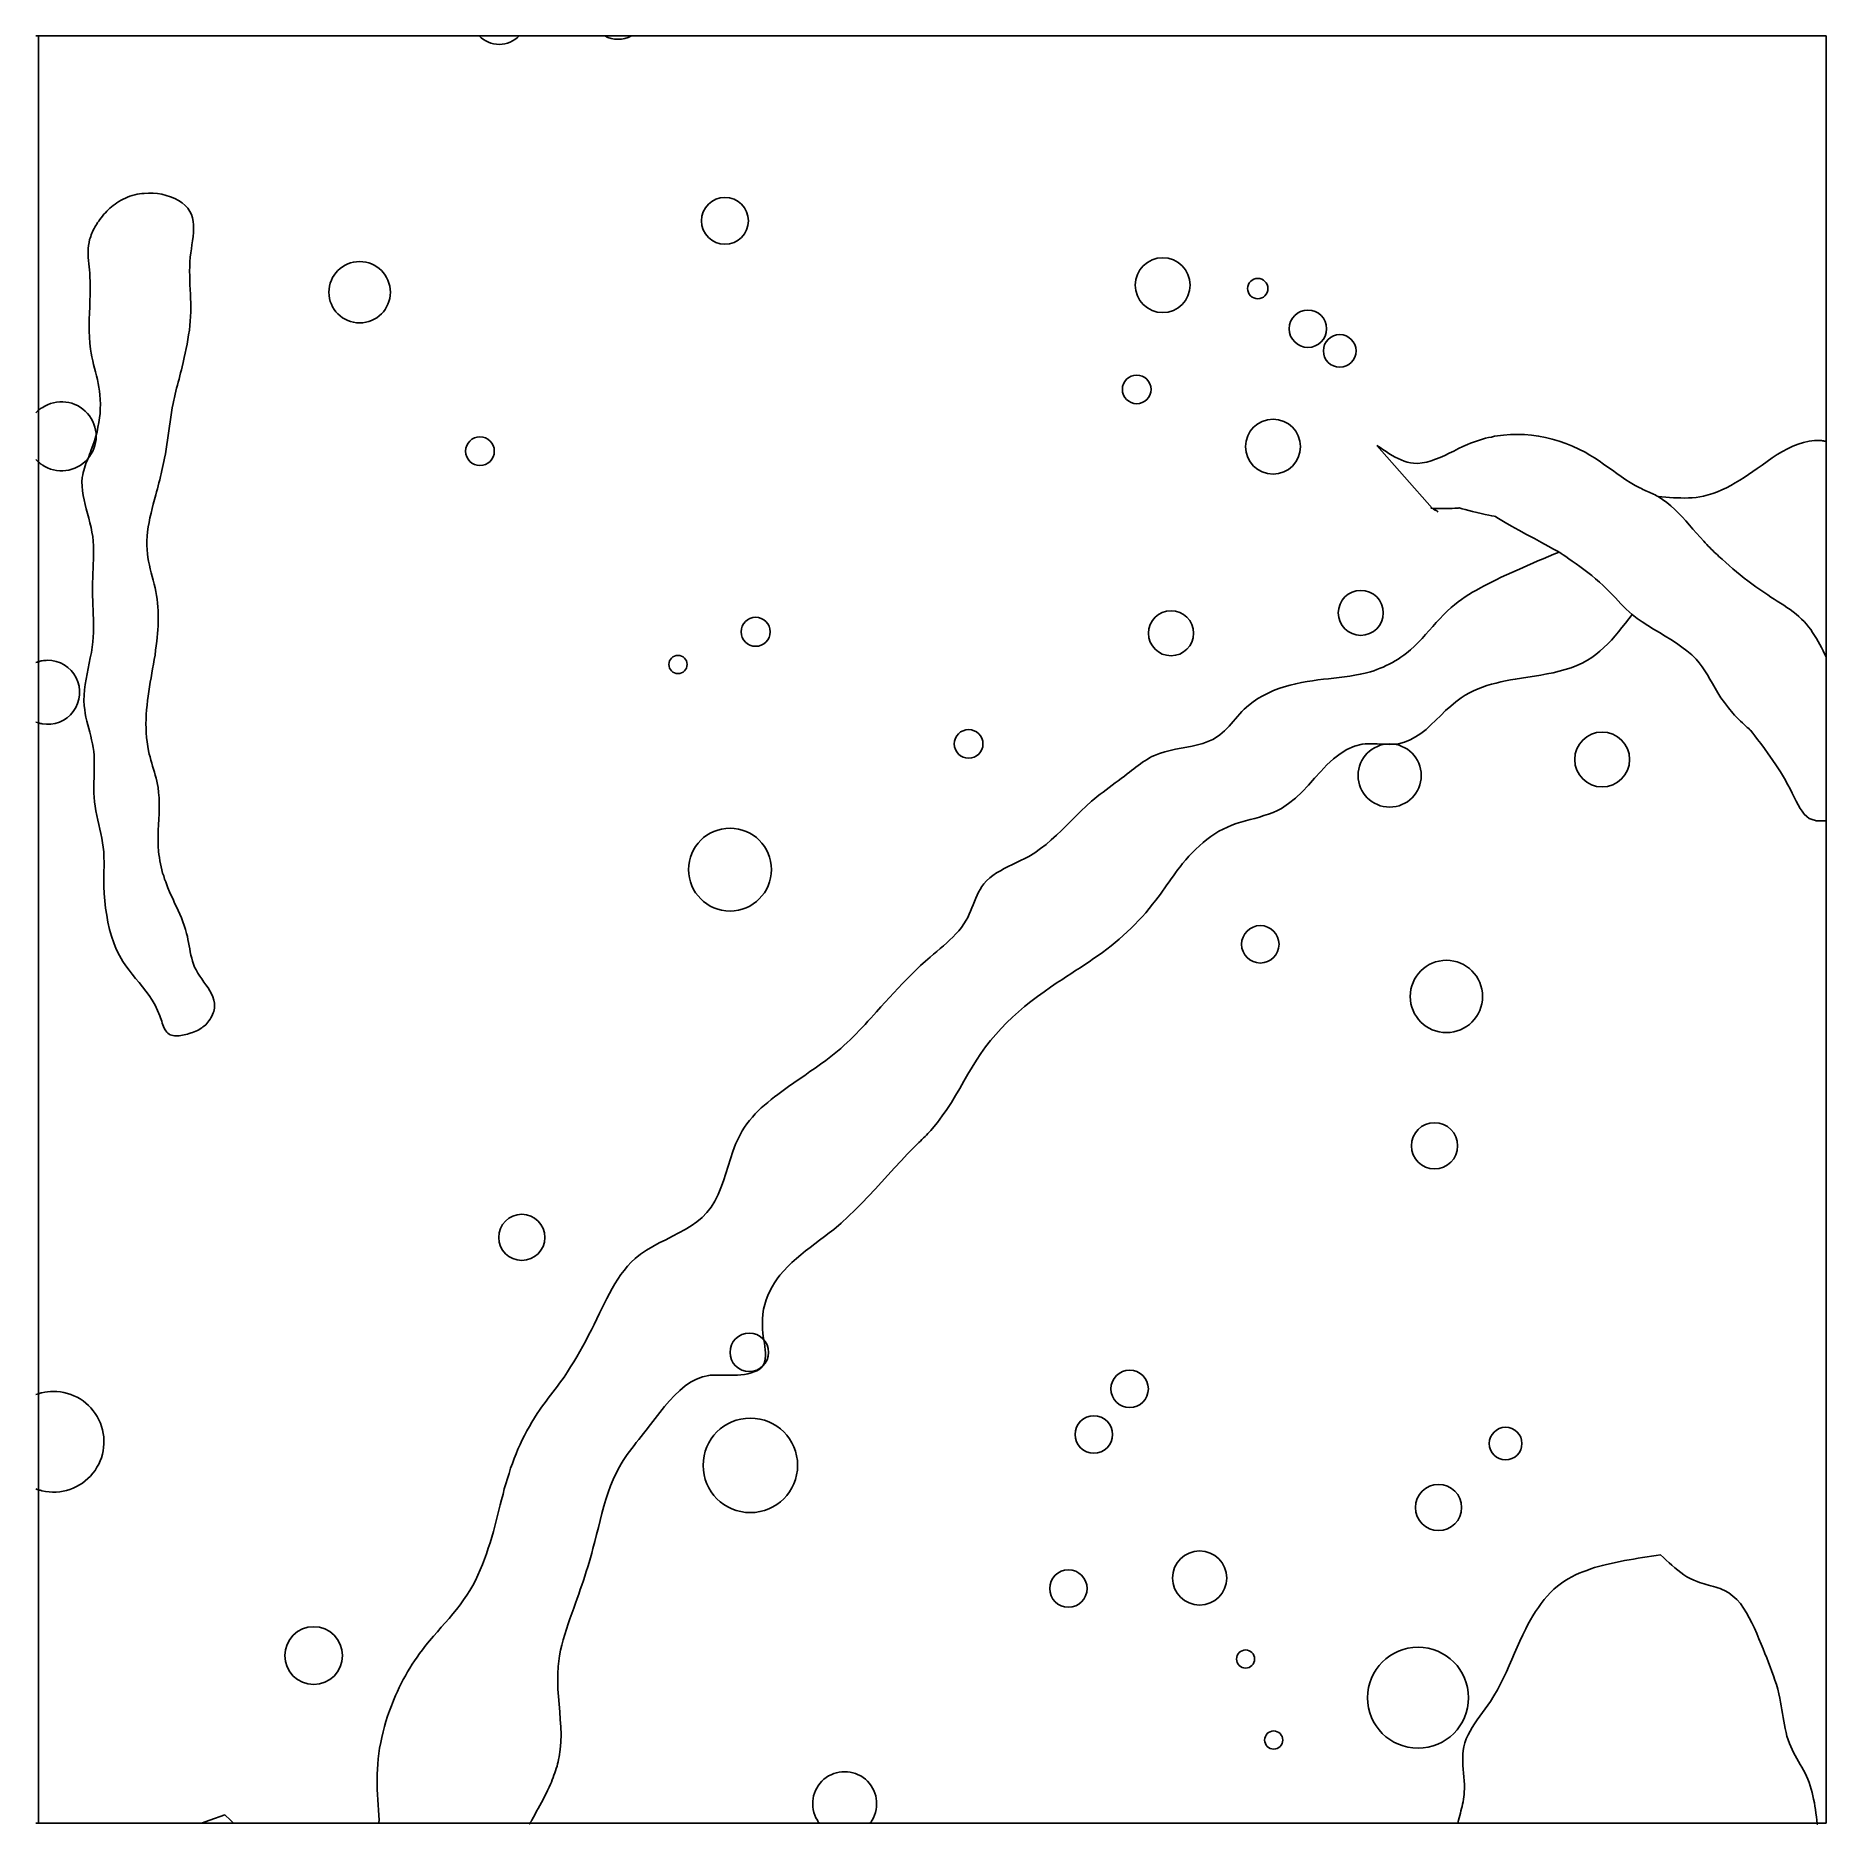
# Model space of a CAD drawing. Extents: x 4.057 to 5.043, y 7.546 to 8.53.
import ezdxf

# ---------------------------------------------------------------- set-up
doc = ezdxf.new("R2010")
doc.units = 0
for name, color, linetype in [('LAYER1', 7, 'CONTINUOUS'), ('LAYER10', 1, 'CONTINUOUS'), ('LAYER12', 5, 'CONTINUOUS')]:
    doc.layers.add(name, color=color, linetype=linetype)

msp = doc.modelspace()

# ---------------------------------------------------------------- linework, layer by layer
at = {"layer": 'LAYER1', "color": 7, "linetype": 'CONTINUOUS'}
for points in [[(4.0949, 8.0786), (4.0948, 8.0798), (4.0948, 8.0811), (4.0945, 8.0836), (4.0941, 8.0861), (4.0937, 8.0886), (4.0932, 8.0911), (4.0926, 8.0936), (4.0921, 8.0961), (4.0915, 8.0986), (4.091, 8.1011), (4.0905, 8.1036), (4.0901, 8.1062), (4.0897, 8.1087), (4.0895, 8.1112), (4.0894, 8.1133), (4.0893, 8.1154), (4.0893, 8.1175), (4.0894, 8.1196), (4.0895, 8.1217), (4.0895, 8.1238), (4.0896, 8.1259), (4.0896, 8.128), (4.0896, 8.1301), (4.0896, 8.1322), (4.0895, 8.1343), (4.0893, 8.1364), (4.089, 8.1385), (4.0886, 8.1406), (4.0881, 8.1427), (4.0876, 8.1448), (4.0871, 8.1469), (4.0865, 8.149), (4.086, 8.151), (4.0855, 8.1531), (4.085, 8.1552), (4.0846, 8.1573), (4.0843, 8.1594), (4.084, 8.1615), (4.0839, 8.1644), (4.084, 8.1673), (4.0842, 8.1702), (4.0846, 8.1731), (4.0851, 8.1761), (4.0856, 8.179), (4.0862, 8.182), (4.0868, 8.1849), (4.0874, 8.1879), (4.088, 8.1908), (4.0884, 8.1938), (4.0888, 8.1967), (4.089, 8.1992), (4.0891, 8.2018), (4.0892, 8.2043), (4.0892, 8.2068), (4.0891, 8.2093), (4.089, 8.2118), (4.0889, 8.2143), (4.0888, 8.2168), (4.0887, 8.2194), (4.0886, 8.2219), (4.0886, 8.2244), (4.0886, 8.2269), (4.0886, 8.2294), (4.0887, 8.2319), (4.0888, 8.2345), (4.0889, 8.237), (4.089, 8.2395), (4.0891, 8.242), (4.0891, 8.2445), (4.0891, 8.247), (4.0891, 8.2496), (4.0889, 8.2521), (4.0887, 8.2546), (4.0883, 8.2571), (4.0878, 8.2596), (4.0872, 8.2622), (4.0866, 8.2647), (4.0859, 8.2673), (4.0852, 8.2698), (4.0846, 8.2723), (4.084, 8.2748), (4.0835, 8.2773), (4.0831, 8.2798), (4.0829, 8.2823), (4.0828, 8.2848), (4.083, 8.2872), (4.0832, 8.2885), (4.0835, 8.2898), (4.0838, 8.291), (4.0842, 8.2923), (4.0846, 8.2935), (4.085, 8.2948), (4.0855, 8.296), (4.086, 8.2973), (4.0865, 8.2985), (4.087, 8.2998), (4.0875, 8.3011), (4.0879, 8.3023), (4.0888, 8.3048), (4.0897, 8.3073), (4.0904, 8.3098), (4.0911, 8.3123), (4.0916, 8.3148), (4.0921, 8.3174), (4.0925, 8.3199), (4.0928, 8.3224), (4.0929, 8.325), (4.093, 8.3275), (4.0929, 8.3301), (4.0927, 8.3326), (4.0925, 8.3347), (4.0921, 8.3368), (4.0917, 8.3389), (4.0913, 8.341), (4.0908, 8.3431), (4.0903, 8.3452), (4.0897, 8.3473), (4.0892, 8.3493), (4.0887, 8.3514), (4.0883, 8.3535), (4.0879, 8.3556), (4.0875, 8.3577), (4.0871, 8.361), (4.0869, 8.3643), (4.0868, 8.3676), (4.0868, 8.3709), (4.0868, 8.3743), (4.087, 8.3776), (4.0871, 8.381), (4.0872, 8.3844), (4.0874, 8.3877), (4.0874, 8.3911), (4.0874, 8.3945), (4.0872, 8.3979), (4.0871, 8.3996), (4.0869, 8.4014), (4.0867, 8.4031), (4.0866, 8.4048), (4.0864, 8.4065), (4.0863, 8.4082), (4.0862, 8.4099), (4.0862, 8.4115), (4.0863, 8.4132), (4.0864, 8.4148), (4.0867, 8.4165), (4.087, 8.4181), (4.0873, 8.4189), (4.0876, 8.4198), (4.0879, 8.4207), (4.0882, 8.4216), (4.0886, 8.4224), (4.089, 8.4233), (4.0895, 8.4241), (4.0899, 8.4249), (4.0904, 8.4258), (4.0909, 8.4266), (4.0914, 8.4274), (4.092, 8.4282), (4.0927, 8.4291), (4.0934, 8.4301), (4.0941, 8.431), (4.0949, 8.432), (4.0957, 8.4328), (4.0965, 8.4337), (4.0973, 8.4345), (4.0982, 8.4354), (4.0991, 8.4361), (4.1, 8.4369), (4.101, 8.4376), (4.1019, 8.4383), (4.1031, 8.439), (4.1043, 8.4397), (4.1055, 8.4404), (4.1067, 8.4409), (4.1079, 8.4415), (4.1092, 8.4419), (4.1105, 8.4424), (4.1118, 8.4427), (4.1131, 8.443), (4.1144, 8.4432), (4.1157, 8.4434), (4.117, 8.4435)], [(4.117, 8.4435), (4.1194, 8.4436), (4.1219, 8.4436), (4.1243, 8.4434), (4.1268, 8.443), (4.1292, 8.4424), (4.1316, 8.4416), (4.1339, 8.4407), (4.136, 8.4396), (4.1379, 8.4383), (4.1396, 8.4369), (4.141, 8.4353), (4.1422, 8.4336), (4.1431, 8.4319), (4.1436, 8.43), (4.144, 8.4281), (4.1442, 8.4261), (4.1442, 8.424), (4.1441, 8.4219), (4.1439, 8.4197), (4.1436, 8.4174), (4.1433, 8.4152), (4.143, 8.4129), (4.1427, 8.4107), (4.1424, 8.4084), (4.1422, 8.4058), (4.1421, 8.4032), (4.142, 8.4006), (4.1421, 8.3981), (4.1421, 8.3956), (4.1422, 8.3931), (4.1424, 8.3906), (4.1425, 8.3881), (4.1426, 8.3856), (4.1427, 8.3832), (4.1427, 8.3807), (4.1427, 8.3783), (4.1426, 8.3758), (4.1424, 8.3732), (4.1422, 8.3707), (4.1419, 8.3682), (4.1415, 8.3657), (4.1411, 8.3631), (4.1407, 8.3606), (4.1402, 8.3581), (4.1396, 8.3556), (4.1391, 8.3531), (4.1385, 8.3505), (4.1379, 8.3481), (4.1375, 8.3464), (4.137, 8.3447), (4.1366, 8.343), (4.1362, 8.3413), (4.1358, 8.3396), (4.1353, 8.338), (4.1349, 8.3363), (4.1345, 8.3346), (4.1341, 8.3329), (4.1337, 8.3312), (4.1334, 8.3296), (4.133, 8.3279), (4.1325, 8.3254), (4.1321, 8.3229), (4.1317, 8.3203), (4.1313, 8.3178), (4.1309, 8.3153), (4.1306, 8.3128), (4.1302, 8.3102), (4.1299, 8.3077), (4.1295, 8.3052), (4.1291, 8.3027), (4.1287, 8.3002), (4.1282, 8.2977), (4.1279, 8.296), (4.1275, 8.2943), (4.1272, 8.2926), (4.1268, 8.2909), (4.1264, 8.2892), (4.126, 8.2876), (4.1256, 8.2859), (4.1251, 8.2842), (4.1247, 8.2825), (4.1243, 8.2809), (4.1238, 8.2792), (4.1234, 8.2775), (4.1227, 8.275), (4.122, 8.2725), (4.1214, 8.27), (4.1208, 8.2675), (4.1202, 8.2649), (4.1197, 8.2624), (4.1192, 8.2599), (4.1189, 8.2573), (4.1186, 8.2548), (4.1185, 8.2523), (4.1185, 8.2498), (4.1186, 8.2473), (4.1188, 8.2452), (4.1191, 8.2431), (4.1195, 8.241), (4.1199, 8.2389), (4.1204, 8.2368), (4.1209, 8.2347), (4.1214, 8.2327), (4.1219, 8.2306), (4.1225, 8.2285), (4.123, 8.2264), (4.1234, 8.2243), (4.1238, 8.2222), (4.1241, 8.2201), (4.1244, 8.218), (4.1246, 8.2159), (4.1247, 8.2138), (4.1248, 8.2117), (4.1248, 8.2096), (4.1248, 8.2075), (4.1247, 8.2054), (4.1246, 8.2033), (4.1244, 8.2012), (4.1242, 8.1991), (4.124, 8.197), (4.1237, 8.1945), (4.1233, 8.192), (4.123, 8.1894), (4.1225, 8.1869), (4.1221, 8.1844), (4.1217, 8.1819), (4.1212, 8.1794), (4.1208, 8.1769), (4.1204, 8.1744), (4.12, 8.1719), (4.1196, 8.1693), (4.1192, 8.1668), (4.1189, 8.1643), (4.1186, 8.1618), (4.1184, 8.1592), (4.1182, 8.1567), (4.1181, 8.1542), (4.118, 8.1516), (4.1181, 8.1491), (4.1182, 8.1466), (4.1183, 8.1441), (4.1186, 8.1416), (4.119, 8.1391), (4.1195, 8.1366), (4.1198, 8.1349), (4.1203, 8.1333), (4.1207, 8.1316), (4.1212, 8.1299), (4.1217, 8.1282), (4.1222, 8.1266), (4.1227, 8.1249), (4.1231, 8.1232), (4.1236, 8.1216), (4.124, 8.1199), (4.1243, 8.1182), (4.1247, 8.1165), (4.125, 8.1137), (4.1252, 8.1108), (4.1253, 8.1078), (4.1253, 8.1049), (4.1252, 8.102), (4.1251, 8.099), (4.1249, 8.096), (4.1248, 8.0931), (4.1247, 8.0901), (4.1247, 8.0872), (4.1247, 8.0842), (4.1249, 8.0813), (4.1251, 8.0796), (4.1254, 8.0779), (4.1256, 8.0762), (4.126, 8.0745), (4.1264, 8.0728), (4.1268, 8.0711), (4.1272, 8.0694), (4.1278, 8.0678), (4.1283, 8.0661), (4.1289, 8.0645), (4.1295, 8.0629), (4.1301, 8.0612), (4.131, 8.0591), (4.1319, 8.0571), (4.1329, 8.055), (4.1338, 8.0529), (4.1348, 8.0509), (4.1357, 8.0488), (4.1366, 8.0467), (4.1375, 8.0447), (4.1383, 8.0426), (4.1391, 8.0405), (4.1398, 8.0383), (4.1404, 8.0362), (4.1408, 8.0345), (4.1411, 8.0328), (4.1414, 8.0311), (4.1418, 8.0294), (4.1421, 8.0277), (4.1424, 8.026), (4.1427, 8.0243), (4.1432, 8.0226), (4.1436, 8.021), (4.1442, 8.0193), (4.1448, 8.0177), (4.1456, 8.0161), (4.1465, 8.0144), (4.1476, 8.0127), (4.1487, 8.0111), (4.1499, 8.0094), (4.151, 8.0078), (4.1522, 8.0062), (4.1532, 8.0045), (4.1541, 8.0029), (4.1549, 8.0012), (4.1554, 7.9995), (4.1557, 7.9978), (4.1558, 7.9961), (4.1557, 7.9951), (4.1556, 7.9942), (4.1553, 7.9933), (4.155, 7.9924), (4.1547, 7.9915), (4.1543, 7.9906), (4.1538, 7.9898), (4.1533, 7.9889), (4.1527, 7.9881), (4.1521, 7.9874), (4.1515, 7.9866), (4.1509, 7.9859), (4.1502, 7.9853), (4.1494, 7.9847), (4.1487, 7.9842), (4.1479, 7.9837), (4.1471, 7.9832), (4.1463, 7.9828), (4.1455, 7.9824), (4.1446, 7.982), (4.1437, 7.9817), (4.1428, 7.9814), (4.1418, 7.9811), (4.1408, 7.9808), (4.1399, 7.9806), (4.139, 7.9804), (4.1381, 7.9802), (4.1372, 7.98), (4.1363, 7.9799), (4.1354, 7.9799), (4.1345, 7.9798), (4.1337, 7.9799), (4.1329, 7.98), (4.1321, 7.9802), (4.1314, 7.9804), (4.1308, 7.9807), (4.1301, 7.9812), (4.1295, 7.9818), (4.129, 7.9825), (4.1285, 7.9832), (4.1281, 7.9841), (4.1277, 7.9849), (4.1273, 7.9859), (4.127, 7.9868), (4.1267, 7.9878), (4.1263, 7.9888), (4.126, 7.9898), (4.1257, 7.9908), (4.1244, 7.9938), (4.123, 7.9967), (4.1215, 7.9994), (4.1198, 8.002), (4.118, 8.0044), (4.1161, 8.0068), (4.1142, 8.0091), (4.1123, 8.0114), (4.1105, 8.0137), (4.1087, 8.016), (4.1069, 8.0184), (4.1053, 8.0208), (4.1034, 8.024), (4.1017, 8.0275), (4.1003, 8.031), (4.099, 8.0347), (4.098, 8.0384), (4.0971, 8.0423), (4.0964, 8.0462), (4.0958, 8.0501), (4.0954, 8.0541), (4.0951, 8.0581), (4.0949, 8.062), (4.0949, 8.066), (4.0949, 8.0673), (4.0949, 8.0685), (4.0949, 8.0698), (4.0949, 8.0711), (4.095, 8.0723), (4.095, 8.0736), (4.095, 8.0748), (4.095, 8.0761), (4.0949, 8.0773), (4.0949, 8.0786)], [(4.7954, 8.3047), (4.7971, 8.3036), (4.7987, 8.3025), (4.8004, 8.3014), (4.802, 8.3003), (4.8037, 8.2993), (4.8054, 8.2984), (4.807, 8.2976), (4.8087, 8.2968), (4.8104, 8.2962), (4.8121, 8.2956), (4.8138, 8.2952), (4.8155, 8.295), (4.8179, 8.2949), (4.8203, 8.2952), (4.8228, 8.2956), (4.8252, 8.2963), (4.8277, 8.2972), (4.8302, 8.2982), (4.8327, 8.2993), (4.8352, 8.3005), (4.8377, 8.3017), (4.8402, 8.303), (4.8427, 8.3042), (4.8452, 8.3053), (4.8468, 8.306), (4.8485, 8.3066), (4.8501, 8.3072), (4.8518, 8.3077), (4.8534, 8.3082), (4.8551, 8.3087), (4.8567, 8.3091), (4.8584, 8.3094), (4.86, 8.3098), (4.8617, 8.31), (4.8634, 8.3103), (4.8651, 8.3105), (4.8689, 8.3108), (4.8727, 8.3108), (4.8766, 8.3107), (4.8804, 8.3104), (4.8843, 8.3099), (4.8881, 8.3091), (4.8919, 8.3082), (4.8957, 8.3072), (4.8994, 8.3059), (4.903, 8.3044), (4.9065, 8.3028), (4.91, 8.301), (4.9126, 8.2995), (4.9151, 8.2979), (4.9176, 8.2963), (4.9201, 8.2945), (4.9225, 8.2928), (4.925, 8.2911), (4.9274, 8.2893), (4.9298, 8.2876), (4.9323, 8.2859), (4.9348, 8.2844), (4.9374, 8.2828), (4.9401, 8.2814), (4.9409, 8.281), (4.9417, 8.2806), (4.9426, 8.2802), (4.9434, 8.2798), (4.9443, 8.2795), (4.9451, 8.2791), (4.946, 8.2787), (4.9468, 8.2783), (4.9476, 8.2779), (4.9484, 8.2775), (4.9493, 8.277), (4.9501, 8.2766), (4.9525, 8.2751), (4.9549, 8.2734), (4.9571, 8.2715), (4.9593, 8.2696), (4.9614, 8.2675), (4.9634, 8.2654), (4.9654, 8.2632), (4.9674, 8.2609), (4.9693, 8.2587), (4.9713, 8.2564), (4.9732, 8.2542), (4.9752, 8.252), (4.976, 8.2511), (4.9769, 8.2502), (4.9777, 8.2494), (4.9785, 8.2486), (4.9793, 8.2477), (4.9802, 8.2469), (4.981, 8.2461), (4.9819, 8.2453), (4.9827, 8.2445), (4.9836, 8.2437), (4.9844, 8.2429), (4.9853, 8.2421), (4.9873, 8.2404), (4.9893, 8.2386), (4.9913, 8.2369), (4.9933, 8.2352), (4.9953, 8.2335), (4.9974, 8.2318), (4.9995, 8.2302), (5.0016, 8.2286), (5.0038, 8.227), (5.006, 8.2255), (5.0082, 8.224), (5.0104, 8.2225), (5.0122, 8.2213), (5.014, 8.2202), (5.0157, 8.2191), (5.0175, 8.2179), (5.0193, 8.2168), (5.021, 8.2156), (5.0227, 8.2144), (5.0244, 8.2132), (5.026, 8.2119), (5.0276, 8.2106), (5.0291, 8.2092), (5.0305, 8.2078), (5.0317, 8.2064), (5.0329, 8.2049), (5.0341, 8.2034), (5.0351, 8.2018), (5.0362, 8.2002), (5.0372, 8.1986), (5.0381, 8.1969), (5.0391, 8.1952), (5.04, 8.1935), (5.0409, 8.1918), (5.0417, 8.19), (5.0426, 8.1883)], [(4.9501, 8.2766), (4.9522, 8.2764), (4.9543, 8.2763), (4.9564, 8.2761), (4.9585, 8.276), (4.9607, 8.2759), (4.9627, 8.2759), (4.9648, 8.2758), (4.9669, 8.2759), (4.9689, 8.276), (4.971, 8.2762), (4.973, 8.2765), (4.975, 8.2768), (4.9776, 8.2775), (4.9802, 8.2783), (4.9827, 8.2792), (4.9852, 8.2803), (4.9877, 8.2814), (4.9902, 8.2827), (4.9926, 8.2841), (4.995, 8.2856), (4.9974, 8.2872), (4.9998, 8.2888), (5.0023, 8.2904), (5.0047, 8.2921), (5.0074, 8.294), (5.0102, 8.296), (5.0129, 8.2979), (5.0157, 8.2997), (5.0186, 8.3014), (5.0214, 8.3029), (5.0243, 8.3043), (5.0272, 8.3055), (5.0302, 8.3064), (5.0332, 8.3071), (5.0362, 8.3074), (5.0393, 8.3074), (5.0396, 8.3074), (5.0399, 8.3074), (5.0402, 8.3074), (5.0404, 8.3073), (5.0407, 8.3073), (5.041, 8.3073), (5.0412, 8.3073), (5.0415, 8.3072), (5.0418, 8.3072), (5.0421, 8.3072), (5.0423, 8.3071), (5.0426, 8.3071)], [(5.0426, 8.2984), (5.0426, 8.2993), (5.0426, 8.3003), (5.0426, 8.3012), (5.0426, 8.3021), (5.0426, 8.303), (5.0426, 8.3038), (5.0426, 8.3046), (5.0426, 8.3053), (5.0426, 8.3059), (5.0426, 8.3064), (5.0426, 8.3068), (5.0426, 8.3071), (5.0426, 8.3072), (5.0426, 8.3073), (5.0426, 8.3074), (5.0426, 8.3074), (5.0426, 8.3074), (5.0426, 8.3074), (5.0426, 8.3074), (5.0426, 8.3073), (5.0426, 8.3073), (5.0426, 8.3072), (5.0426, 8.3072), (5.0426, 8.3071)], [(5.0426, 8.3071), (5.0426, 8.3071), (5.0426, 8.3071), (5.0426, 8.3071), (5.0426, 8.3071), (5.0426, 8.3071), (5.0426, 8.3071), (5.0426, 8.3071), (5.0426, 8.3071), (5.0426, 8.3071), (5.0426, 8.3071), (5.0426, 8.3071), (5.0426, 8.3071), (5.0426, 8.3071), (5.0426, 8.3071), (5.0426, 8.3071), (5.0426, 8.3071), (5.0426, 8.3071), (5.0426, 8.3071), (5.0426, 8.3071), (5.0426, 8.3071), (5.0426, 8.3071), (5.0426, 8.3071), (5.0426, 8.3071), (5.0426, 8.3071)], [(5.0426, 8.3071), (5.0426, 8.3071), (5.0426, 8.3071), (5.0426, 8.3071), (5.0426, 8.3071), (5.0426, 8.3071), (5.0426, 8.3071), (5.0426, 8.3071), (5.0426, 8.3071), (5.0426, 8.3071), (5.0426, 8.3071), (5.0426, 8.3071), (5.0426, 8.3071), (5.0426, 8.3071), (5.0426, 8.3071), (5.0426, 8.3071), (5.0426, 8.3071), (5.0426, 8.3071), (5.0426, 8.3071), (5.0426, 8.3071), (5.0426, 8.3071), (5.0426, 8.3071), (5.0426, 8.3071), (5.0426, 8.3071), (5.0426, 8.3071)], [(4.8257, 8.2702), (4.7954, 8.3047)], [(5.0426, 8.0983), (5.0421, 8.0982), (5.0416, 8.0982), (5.0411, 8.0982), (5.0405, 8.0981), (5.04, 8.0981), (5.0395, 8.0981), (5.039, 8.0981), (5.0385, 8.0981), (5.0381, 8.0982), (5.0376, 8.0982), (5.0371, 8.0982), (5.0367, 8.0983), (5.0349, 8.0988), (5.0333, 8.0995), (5.0319, 8.1006), (5.0305, 8.1019), (5.0293, 8.1034), (5.0282, 8.105), (5.0271, 8.1069), (5.0261, 8.1089), (5.025, 8.1111), (5.0239, 8.1133), (5.0228, 8.1157), (5.0215, 8.118), (5.0196, 8.1215), (5.0174, 8.1251), (5.0152, 8.1285), (5.0129, 8.1319), (5.0107, 8.1351), (5.0086, 8.138), (5.0066, 8.1407), (5.0048, 8.143), (5.0033, 8.145), (5.0022, 8.1464), (5.0015, 8.1474), (5.0013, 8.1477), (5.0013, 8.1477), (5.0013, 8.1477), (5.0013, 8.1477), (5.0013, 8.1477), (5.0014, 8.1477), (5.0014, 8.1476), (5.0014, 8.1476), (5.0014, 8.1476), (5.0014, 8.1476), (5.0014, 8.1476), (5.0013, 8.1477), (5.0013, 8.1477), (5.001, 8.1479), (5.0006, 8.1483), (5, 8.1489), (4.9992, 8.1495), (4.9984, 8.1503), (4.9975, 8.1512), (4.9965, 8.1521), (4.9955, 8.1531), (4.9944, 8.1542), (4.9933, 8.1553), (4.9922, 8.1564), (4.9912, 8.1575), (4.9888, 8.1604), (4.9866, 8.1632), (4.9847, 8.1659), (4.983, 8.1686), (4.9815, 8.1712), (4.98, 8.1737), (4.9786, 8.1761), (4.9772, 8.1785), (4.9758, 8.1808), (4.9743, 8.183), (4.9727, 8.1851), (4.971, 8.1872), (4.9686, 8.1895), (4.966, 8.1917), (4.9632, 8.1938), (4.9602, 8.1959), (4.9571, 8.1979), (4.954, 8.1998), (4.9508, 8.2018), (4.9476, 8.2037), (4.9444, 8.2056), (4.9414, 8.2076), (4.9385, 8.2096), (4.9359, 8.2117), (4.9342, 8.2131), (4.9326, 8.2146), (4.9311, 8.2161), (4.9296, 8.2176), (4.9281, 8.2192), (4.9266, 8.2208), (4.9251, 8.2225), (4.9234, 8.2242), (4.9217, 8.2259), (4.9199, 8.2277), (4.9179, 8.2295), (4.9157, 8.2314), (4.9137, 8.2331), (4.9115, 8.2348), (4.9093, 8.2365), (4.9071, 8.2381), (4.905, 8.2396), (4.9029, 8.2411), (4.901, 8.2424), (4.8993, 8.2436), (4.8979, 8.2446), (4.8968, 8.2453), (4.896, 8.2458), (4.8956, 8.2461), (4.8956, 8.2461), (4.8956, 8.2461), (4.8956, 8.2461), (4.8956, 8.2461), (4.8956, 8.2461), (4.8957, 8.2461), (4.8957, 8.2461), (4.8957, 8.2461), (4.8957, 8.2461), (4.8957, 8.2461), (4.8957, 8.2461), (4.8956, 8.2461), (4.8947, 8.2466), (4.8926, 8.2477), (4.8896, 8.2493), (4.886, 8.2513), (4.882, 8.2535), (4.8777, 8.2558), (4.8735, 8.2581), (4.8695, 8.2604), (4.866, 8.2623), (4.8632, 8.264), (4.8613, 8.2651), (4.8606, 8.2656), (4.8606, 8.2656), (4.8606, 8.2657), (4.8606, 8.2657), (4.8606, 8.2657), (4.8607, 8.2657), (4.8607, 8.2656), (4.8607, 8.2656), (4.8607, 8.2656), (4.8607, 8.2656), (4.8607, 8.2656), (4.8607, 8.2656), (4.8606, 8.2656), (4.8599, 8.2658), (4.8586, 8.266), (4.8569, 8.2664), (4.8549, 8.2668), (4.8527, 8.2674), (4.8504, 8.2679), (4.848, 8.2684), (4.8459, 8.269), (4.8439, 8.2695), (4.8423, 8.2699), (4.8412, 8.2702), (4.8406, 8.2704), (4.8406, 8.2704), (4.8406, 8.2704), (4.8406, 8.2705), (4.8406, 8.2705), (4.8406, 8.2705), (4.8407, 8.2705), (4.8407, 8.2705), (4.8407, 8.2704), (4.8407, 8.2704), (4.8407, 8.2704), (4.8407, 8.2704), (4.8406, 8.2704), (4.8401, 8.2703), (4.8393, 8.2703), (4.8382, 8.2702), (4.8368, 8.2701), (4.8353, 8.2701), (4.8337, 8.27), (4.8321, 8.27), (4.8305, 8.27), (4.829, 8.27), (4.8276, 8.27), (4.8265, 8.2701), (4.8257, 8.2702), (4.8255, 8.2703), (4.8254, 8.2703), (4.8252, 8.2703), (4.8252, 8.2704), (4.8251, 8.2704), (4.8251, 8.2704), (4.8251, 8.2704), (4.8252, 8.2704), (4.8252, 8.2704), (4.8254, 8.2704), (4.8255, 8.2703), (4.8257, 8.2702), (4.8259, 8.2701), (4.8261, 8.27), (4.8263, 8.2699), (4.8266, 8.2697), (4.8268, 8.2696), (4.8271, 8.2694), (4.8274, 8.2692), (4.8277, 8.2691), (4.828, 8.2689), (4.8283, 8.2687), (4.8287, 8.2685), (4.829, 8.2683)], [(4.8956, 8.2461), (4.8927, 8.2449), (4.8898, 8.2437), (4.8869, 8.2424), (4.884, 8.2412), (4.8811, 8.2399), (4.8783, 8.2387), (4.8754, 8.2374), (4.8725, 8.2361), (4.8696, 8.2348), (4.8667, 8.2335), (4.8638, 8.2322), (4.861, 8.2308), (4.8588, 8.2297), (4.8566, 8.2286), (4.8544, 8.2275), (4.8523, 8.2264), (4.8501, 8.2252), (4.848, 8.224), (4.846, 8.2227), (4.8439, 8.2214), (4.8419, 8.22), (4.84, 8.2186), (4.8381, 8.2171), (4.8362, 8.2156), (4.8341, 8.2136), (4.832, 8.2116), (4.83, 8.2094), (4.828, 8.2073), (4.8261, 8.2051), (4.8241, 8.2029), (4.8221, 8.2007), (4.8202, 8.1985), (4.8181, 8.1963), (4.816, 8.1943), (4.8139, 8.1923), (4.8116, 8.1904), (4.8101, 8.1893), (4.8086, 8.1882), (4.8071, 8.1872), (4.8055, 8.1862), (4.8039, 8.1853), (4.8022, 8.1844), (4.8005, 8.1836), (4.7988, 8.1828), (4.7971, 8.1821), (4.7953, 8.1814), (4.7936, 8.1808), (4.7918, 8.1802), (4.789, 8.1795), (4.7862, 8.1788), (4.7833, 8.1783), (4.7804, 8.1778), (4.7776, 8.1774), (4.7746, 8.177), (4.7717, 8.1767), (4.7688, 8.1764), (4.7659, 8.1761), (4.7629, 8.1757), (4.76, 8.1753), (4.757, 8.1749), (4.7539, 8.1743), (4.7507, 8.1736), (4.7476, 8.1728), (4.7444, 8.1719), (4.7414, 8.1709), (4.7384, 8.1698), (4.7355, 8.1685), (4.7326, 8.167), (4.7299, 8.1654), (4.7272, 8.1636), (4.7247, 8.1617), (4.7224, 8.1596), (4.7211, 8.1583), (4.7199, 8.157), (4.7187, 8.1556), (4.7175, 8.1543), (4.7163, 8.1529), (4.7151, 8.1516), (4.714, 8.1503), (4.7128, 8.149), (4.7115, 8.1477), (4.7103, 8.1466), (4.709, 8.1455), (4.7076, 8.1445), (4.7051, 8.143), (4.7024, 8.1418), (4.6996, 8.1408), (4.6967, 8.14), (4.6938, 8.1393), (4.6907, 8.1387), (4.6877, 8.1382), (4.6846, 8.1376), (4.6816, 8.1369), (4.6786, 8.1362), (4.6757, 8.1353), (4.6729, 8.1341), (4.6715, 8.1335), (4.6702, 8.1328), (4.6689, 8.132), (4.6677, 8.1312), (4.6664, 8.1304), (4.6652, 8.1295), (4.664, 8.1286), (4.6628, 8.1277), (4.6616, 8.1268), (4.6604, 8.1259), (4.6592, 8.1249), (4.658, 8.124), (4.6564, 8.1227), (4.6547, 8.1215), (4.653, 8.1202), (4.6514, 8.119), (4.6497, 8.1178), (4.648, 8.1165), (4.6464, 8.1153), (4.6447, 8.114), (4.6431, 8.1128), (4.6415, 8.1115), (4.6399, 8.1102), (4.6383, 8.1089), (4.6354, 8.1063), (4.6327, 8.1037), (4.63, 8.101), (4.6273, 8.0983), (4.6246, 8.0956), (4.6218, 8.0929), (4.6191, 8.0903), (4.6162, 8.0877), (4.6133, 8.0852), (4.6103, 8.0829), (4.6071, 8.0806), (4.6038, 8.0786), (4.6016, 8.0774), (4.5993, 8.0763), (4.5971, 8.0752), (4.5948, 8.0741), (4.5925, 8.073), (4.5903, 8.0719), (4.5882, 8.0707), (4.5861, 8.0695), (4.5841, 8.0681), (4.5823, 8.0667), (4.5806, 8.0651), (4.579, 8.0634), (4.578, 8.062), (4.5771, 8.0604), (4.5762, 8.0588), (4.5754, 8.0572), (4.5746, 8.0555), (4.5739, 8.0537), (4.5732, 8.052), (4.5725, 8.0502), (4.5718, 8.0485), (4.571, 8.0467), (4.5702, 8.045), (4.5693, 8.0434), (4.5681, 8.0414), (4.5667, 8.0395), (4.5653, 8.0377), (4.5637, 8.0359), (4.5621, 8.0342), (4.5604, 8.0326), (4.5587, 8.031), (4.5569, 8.0294), (4.5551, 8.0279), (4.5533, 8.0263), (4.5514, 8.0248), (4.5496, 8.0232), (4.547, 8.0209), (4.5443, 8.0185), (4.5418, 8.0161), (4.5393, 8.0136), (4.5368, 8.0111), (4.5343, 8.0086), (4.5319, 8.006), (4.5295, 8.0035), (4.5272, 8.0009), (4.5248, 7.9983), (4.5224, 7.9957), (4.5201, 7.9931), (4.5185, 7.9913), (4.5169, 7.9896), (4.5153, 7.9878), (4.5137, 7.9861), (4.5121, 7.9844), (4.5105, 7.9827), (4.5089, 7.981), (4.5072, 7.9793), (4.5056, 7.9777), (4.5039, 7.9761), (4.5021, 7.9745), (4.5004, 7.9729), (4.4977, 7.9706), (4.4949, 7.9684), (4.4921, 7.9663), (4.4892, 7.9642), (4.4863, 7.9621), (4.4834, 7.9601), (4.4805, 7.958), (4.4775, 7.956), (4.4746, 7.954), (4.4716, 7.9519), (4.4687, 7.9498), (4.4658, 7.9476), (4.4639, 7.9462), (4.4621, 7.9447), (4.4602, 7.9432), (4.4584, 7.9417), (4.4566, 7.9401), (4.4549, 7.9385), (4.4533, 7.9368), (4.4517, 7.9351), (4.4502, 7.9333), (4.4487, 7.9314), (4.4474, 7.9295), (4.4461, 7.9275), (4.4442, 7.9239), (4.4425, 7.9201), (4.441, 7.9162), (4.4396, 7.9122), (4.4383, 7.9081), (4.4371, 7.9041), (4.4358, 7.9001), (4.4344, 7.8962), (4.4328, 7.8924), (4.4311, 7.8889), (4.4291, 7.8855), (4.4267, 7.8825), (4.4241, 7.8798), (4.4212, 7.8775), (4.4181, 7.8753), (4.4148, 7.8732), (4.4113, 7.8713), (4.4077, 7.8695), (4.4041, 7.8676), (4.4005, 7.8658), (4.3969, 7.8638), (4.3935, 7.8618), (4.3902, 7.8596), (4.3872, 7.8572), (4.385, 7.8552), (4.383, 7.853), (4.3811, 7.8507), (4.3793, 7.8484), (4.3776, 7.8459), (4.376, 7.8433), (4.3745, 7.8407), (4.373, 7.838), (4.3716, 7.8353), (4.3703, 7.8326), (4.3689, 7.8298), (4.3676, 7.8271), (4.3661, 7.824), (4.3646, 7.821), (4.3631, 7.818), (4.3616, 7.815), (4.36, 7.812), (4.3585, 7.809), (4.3568, 7.8061), (4.3552, 7.8032), (4.3535, 7.8004), (4.3517, 7.7976), (4.3499, 7.7948), (4.3481, 7.792), (4.3469, 7.7903), (4.3456, 7.7887), (4.3444, 7.787), (4.3432, 7.7853), (4.3419, 7.7837), (4.3407, 7.782), (4.3394, 7.7804), (4.3382, 7.7787), (4.3369, 7.7771), (4.3357, 7.7754), (4.3345, 7.7737), (4.3333, 7.7719), (4.3318, 7.7696), (4.3304, 7.7672), (4.329, 7.7648), (4.3276, 7.7624), (4.3263, 7.7599), (4.3251, 7.7574), (4.3239, 7.7549), (4.3227, 7.7523), (4.3217, 7.7497), (4.3206, 7.7471), (4.3197, 7.7445), (4.3187, 7.7419), (4.3178, 7.739), (4.3169, 7.7362), (4.3161, 7.7333), (4.3152, 7.7304), (4.3145, 7.7275), (4.3137, 7.7245), (4.313, 7.7216), (4.3122, 7.7187), (4.3115, 7.7158), (4.3107, 7.7128)], [(4.9359, 8.2117), (4.934, 8.2093), (4.9321, 8.2069), (4.9302, 8.2045), (4.9283, 8.2021), (4.9264, 8.1999), (4.9244, 8.1976), (4.9224, 8.1955), (4.9203, 8.1935), (4.9181, 8.1915), (4.9159, 8.1897), (4.9136, 8.1881), (4.9112, 8.1865), (4.9083, 8.185), (4.9053, 8.1836), (4.9022, 8.1824), (4.899, 8.1814), (4.8957, 8.1805), (4.8923, 8.1797), (4.8889, 8.179), (4.8855, 8.1784), (4.882, 8.1778), (4.8785, 8.1773), (4.875, 8.1767), (4.8715, 8.1761), (4.8689, 8.1757), (4.8662, 8.1752), (4.8636, 8.1746), (4.861, 8.174), (4.8585, 8.1733), (4.8559, 8.1726), (4.8535, 8.1717), (4.851, 8.1708), (4.8486, 8.1697), (4.8463, 8.1686), (4.844, 8.1673), (4.8418, 8.1658), (4.8388, 8.1637), (4.836, 8.1613), (4.8332, 8.1588), (4.8305, 8.1561), (4.8278, 8.1535), (4.8251, 8.151), (4.8224, 8.1485), (4.8195, 8.1463), (4.8166, 8.1443), (4.8136, 8.1427), (4.8105, 8.1414), (4.8072, 8.1406), (4.8056, 8.1404), (4.804, 8.1403), (4.8023, 8.1402), (4.8006, 8.1403), (4.7989, 8.1403), (4.7972, 8.1404), (4.7955, 8.1405), (4.7939, 8.1406), (4.7922, 8.1406), (4.7905, 8.1406), (4.7889, 8.1405), (4.7873, 8.1404), (4.783, 8.1393), (4.7789, 8.1375), (4.7751, 8.1351), (4.7714, 8.1322), (4.7679, 8.1289), (4.7645, 8.1253), (4.7611, 8.1216), (4.7577, 8.1178), (4.7542, 8.1142), (4.7506, 8.1107), (4.7468, 8.1077), (4.7429, 8.105), (4.7406, 8.1038), (4.7382, 8.1028), (4.7357, 8.1018), (4.7332, 8.101), (4.7307, 8.1002), (4.7282, 8.0995), (4.7256, 8.0988), (4.7231, 8.0981), (4.7205, 8.0974), (4.718, 8.0966), (4.7155, 8.0957), (4.7131, 8.0947), (4.7107, 8.0936), (4.7084, 8.0924), (4.7061, 8.091), (4.7039, 8.0895), (4.7018, 8.0879), (4.6997, 8.0862), (4.6977, 8.0844), (4.6957, 8.0826), (4.6938, 8.0806), (4.6919, 8.0787), (4.6902, 8.0766), (4.6884, 8.0746), (4.6871, 8.0729), (4.6859, 8.0713), (4.6846, 8.0696), (4.6834, 8.0679), (4.6822, 8.0662), (4.681, 8.0646), (4.6798, 8.0629), (4.6786, 8.0612), (4.6774, 8.0595), (4.6762, 8.0578), (4.675, 8.0561), (4.6737, 8.0545), (4.6719, 8.0522), (4.6701, 8.0499), (4.6682, 8.0476), (4.6662, 8.0454), (4.6642, 8.0433), (4.6622, 8.0411), (4.6601, 8.0391), (4.658, 8.037), (4.6558, 8.035), (4.6536, 8.0331), (4.6514, 8.0312), (4.6491, 8.0293), (4.6468, 8.0275), (4.6444, 8.0257), (4.6419, 8.024), (4.6395, 8.0223), (4.637, 8.0206), (4.6345, 8.0189), (4.632, 8.0173), (4.6295, 8.0157), (4.627, 8.014), (4.6245, 8.0124), (4.622, 8.0107), (4.6195, 8.0091), (4.6158, 8.0066), (4.6122, 8.004), (4.6086, 8.0014), (4.605, 7.9987), (4.6015, 7.9959), (4.5982, 7.993), (4.5949, 7.9901), (4.5916, 7.987), (4.5886, 7.9839), (4.5856, 7.9806), (4.5827, 7.9773), (4.58, 7.9738), (4.5774, 7.9701), (4.575, 7.9664), (4.5726, 7.9626), (4.5703, 7.9587), (4.568, 7.9548), (4.5658, 7.9509), (4.5635, 7.947), (4.5612, 7.9431), (4.5587, 7.9393), (4.5562, 7.9357), (4.5535, 7.9321), (4.5507, 7.9287), (4.5499, 7.9278), (4.5491, 7.9269), (4.5483, 7.9261), (4.5475, 7.9252), (4.5467, 7.9244), (4.5458, 7.9236), (4.545, 7.9227), (4.5442, 7.9219), (4.5433, 7.9211), (4.5425, 7.9203), (4.5416, 7.9194), (4.5408, 7.9186), (4.5371, 7.9148), (4.5335, 7.911), (4.5299, 7.9071), (4.5263, 7.9032), (4.5228, 7.8993), (4.5192, 7.8954), (4.5156, 7.8915), (4.512, 7.8877), (4.5083, 7.884), (4.5045, 7.8803), (4.5006, 7.8767), (4.4965, 7.8733), (4.494, 7.8713), (4.4914, 7.8693), (4.4887, 7.8673), (4.4861, 7.8653), (4.4835, 7.8634), (4.4809, 7.8614), (4.4784, 7.8593), (4.4759, 7.8573), (4.4735, 7.8551), (4.4712, 7.8529), (4.469, 7.8505), (4.4669, 7.8481), (4.4654, 7.846), (4.4639, 7.8439), (4.4626, 7.8416), (4.4613, 7.8393), (4.4603, 7.8369), (4.4593, 7.8345), (4.4585, 7.8319), (4.4579, 7.8293), (4.4575, 7.8266), (4.4572, 7.8239), (4.4572, 7.821), (4.4573, 7.8181), (4.4575, 7.8163), (4.4577, 7.8144), (4.458, 7.8125), (4.4583, 7.8107), (4.4586, 7.8088), (4.4588, 7.807), (4.4589, 7.8053), (4.4589, 7.8037), (4.4588, 7.8021), (4.4586, 7.8007), (4.4582, 7.7994), (4.4575, 7.7982), (4.4566, 7.7971), (4.4555, 7.7962), (4.4541, 7.7954), (4.4526, 7.7948), (4.451, 7.7943), (4.4492, 7.7938), (4.4474, 7.7935), (4.4454, 7.7933), (4.4435, 7.7931), (4.4415, 7.793), (4.4396, 7.793), (4.4377, 7.793), (4.4368, 7.793), (4.4359, 7.793), (4.435, 7.7931), (4.4341, 7.7931), (4.4333, 7.7931), (4.4325, 7.7931), (4.4316, 7.7931), (4.4308, 7.7931), (4.43, 7.7931), (4.4293, 7.7931), (4.4285, 7.793), (4.4277, 7.7929), (4.4242, 7.7922), (4.4209, 7.7909), (4.4177, 7.7892), (4.4147, 7.7871), (4.4117, 7.7847), (4.4089, 7.7819), (4.4061, 7.7789), (4.4034, 7.7758), (4.4008, 7.7725), (4.3982, 7.7692), (4.3957, 7.7659), (4.3932, 7.7627), (4.3918, 7.7609), (4.3905, 7.7592), (4.3892, 7.7576), (4.3878, 7.7559), (4.3866, 7.7543), (4.3853, 7.7526), (4.3841, 7.751), (4.3829, 7.7493), (4.3817, 7.7477), (4.3806, 7.746), (4.3795, 7.7443), (4.3785, 7.7426), (4.3767, 7.7392), (4.3751, 7.7357), (4.3736, 7.7321), (4.3723, 7.7284), (4.3711, 7.7247), (4.37, 7.7209), (4.3689, 7.717), (4.3679, 7.7131), (4.367, 7.7092), (4.366, 7.7053), (4.365, 7.7015), (4.364, 7.6976), (4.3633, 7.6951), (4.3626, 7.6925), (4.3619, 7.69), (4.3611, 7.6875), (4.3603, 7.685), (4.3595, 7.6825), (4.3587, 7.68), (4.3579, 7.6775), (4.357, 7.6751), (4.3562, 7.6726), (4.3553, 7.6701), (4.3544, 7.6676), (4.3534, 7.6648), (4.3523, 7.6619), (4.3513, 7.659), (4.3503, 7.6561), (4.3494, 7.6533), (4.3485, 7.6504), (4.3476, 7.6474), (4.3469, 7.6445), (4.3462, 7.6416), (4.3456, 7.6386)], [(5.0426, 8.1883), (5.0426, 8.1883), (5.0426, 8.1883), (5.0426, 8.1883), (5.0426, 8.1883), (5.0426, 8.1883), (5.0426, 8.1883), (5.0426, 8.1883), (5.0426, 8.1883), (5.0426, 8.1883), (5.0426, 8.1883), (5.0426, 8.1883), (5.0426, 8.1883), (5.0426, 8.1883), (5.0426, 8.1883), (5.0426, 8.1883), (5.0426, 8.1883), (5.0426, 8.1883), (5.0426, 8.1883), (5.0426, 8.1883), (5.0426, 8.1883), (5.0426, 8.1883), (5.0426, 8.1883), (5.0426, 8.1883), (5.0426, 8.1883)], [(5.0426, 8.098), (5.0426, 8.098), (5.0426, 8.098), (5.0426, 8.098), (5.0426, 8.0981), (5.0426, 8.0981), (5.0426, 8.0981), (5.0426, 8.0981), (5.0426, 8.0982), (5.0426, 8.0982), (5.0426, 8.0982), (5.0426, 8.0982), (5.0426, 8.0983), (5.0426, 8.0986), (5.0426, 8.0988), (5.0426, 8.0989), (5.0426, 8.099), (5.0426, 8.0991), (5.0426, 8.099), (5.0426, 8.099), (5.0426, 8.0989), (5.0426, 8.0987), (5.0426, 8.0986), (5.0426, 8.0984), (5.0426, 8.0983)], [(5.0426, 8.0841), (5.0426, 8.0856), (5.0426, 8.0872), (5.0426, 8.0888), (5.0426, 8.0903), (5.0426, 8.0917), (5.0426, 8.093), (5.0426, 8.0942), (5.0426, 8.0953), (5.0426, 8.0962), (5.0426, 8.097), (5.0426, 8.0976), (5.0426, 8.098), (5.0426, 8.098), (5.0426, 8.0981), (5.0426, 8.0981), (5.0426, 8.0982), (5.0426, 8.0982), (5.0426, 8.0982), (5.0426, 8.0982), (5.0426, 8.0981), (5.0426, 8.0981), (5.0426, 8.0981), (5.0426, 8.098), (5.0426, 8.098)], [(4.3107, 7.7128), (4.31, 7.7099), (4.3092, 7.707), (4.3083, 7.7039), (4.3074, 7.7008), (4.3064, 7.6978), (4.3054, 7.6948), (4.3043, 7.6918), (4.3032, 7.6888), (4.302, 7.6859), (4.3007, 7.683), (4.2993, 7.6801), (4.2978, 7.6773), (4.2963, 7.6746), (4.2946, 7.672), (4.2928, 7.6693), (4.2909, 7.6667), (4.2889, 7.6641), (4.2869, 7.6616), (4.2848, 7.6592), (4.2827, 7.6567), (4.2805, 7.6543), (4.2784, 7.6518), (4.2762, 7.6494), (4.2741, 7.6469), (4.2721, 7.6444), (4.2701, 7.6418), (4.2686, 7.6399), (4.2672, 7.6379), (4.2658, 7.6359), (4.2645, 7.6339), (4.2632, 7.6318), (4.262, 7.6297), (4.2608, 7.6276), (4.2596, 7.6255), (4.2585, 7.6233), (4.2574, 7.6212), (4.2564, 7.619), (4.2554, 7.6168), (4.2542, 7.614), (4.2531, 7.6111), (4.252, 7.6083), (4.251, 7.6054), (4.2501, 7.6025), (4.2492, 7.5996), (4.2485, 7.5967), (4.2478, 7.5937), (4.2472, 7.5908), (4.2466, 7.5878), (4.2462, 7.5848), (4.2458, 7.5818), (4.2456, 7.579), (4.2454, 7.5762), (4.2453, 7.5734), (4.2453, 7.5706), (4.2453, 7.5678), (4.2453, 7.565), (4.2454, 7.5622), (4.2456, 7.5594), (4.2457, 7.5566), (4.2459, 7.5537), (4.2461, 7.5509), (4.2463, 7.5481)], [(4.3456, 7.6386), (4.3452, 7.6357), (4.3448, 7.6327), (4.3446, 7.6286), (4.3446, 7.6244), (4.3447, 7.6203), (4.345, 7.6161), (4.3454, 7.6119), (4.3457, 7.6077), (4.346, 7.6035), (4.3463, 7.5994), (4.3464, 7.5952), (4.3463, 7.5911), (4.346, 7.587), (4.3454, 7.5829), (4.3451, 7.5816), (4.3448, 7.5803), (4.3445, 7.5791), (4.3442, 7.5778), (4.3438, 7.5766), (4.3434, 7.5753), (4.343, 7.5741), (4.3425, 7.5728), (4.3421, 7.5716), (4.3416, 7.5704), (4.3411, 7.5691), (4.3406, 7.5679), (4.3398, 7.5662), (4.339, 7.5645), (4.3382, 7.5628), (4.3374, 7.5612), (4.3366, 7.5595), (4.3357, 7.5579), (4.3348, 7.5562), (4.3339, 7.5546), (4.333, 7.553), (4.3321, 7.5514), (4.3312, 7.5497), (4.3303, 7.5481)], [(4.1486, 7.5465), (4.1532, 7.5481)], [(4.1532, 7.5481), (4.1615, 7.551), (4.1645, 7.5481)], [(4.1645, 7.5481), (4.1661, 7.5465)], [(4.2463, 7.5481), (4.2463, 7.548), (4.2463, 7.5479), (4.2463, 7.5478), (4.2463, 7.5477), (4.2463, 7.5476), (4.2463, 7.5475), (4.2462, 7.5474), (4.2462, 7.5473), (4.2462, 7.5472), (4.2462, 7.5472), (4.2462, 7.5471), (4.2462, 7.547), (4.2462, 7.5469), (4.2462, 7.5469), (4.2462, 7.5469), (4.2462, 7.5468), (4.2462, 7.5468), (4.2462, 7.5467), (4.2462, 7.5467), (4.2462, 7.5467), (4.2462, 7.5466), (4.2462, 7.5466), (4.2462, 7.5466), (4.2462, 7.5465)], [(4.3303, 7.5481), (4.3302, 7.548), (4.3301, 7.5478), (4.3301, 7.5477), (4.33, 7.5475), (4.3299, 7.5474), (4.3298, 7.5472), (4.3297, 7.5471), (4.3297, 7.547), (4.3296, 7.5469), (4.3295, 7.5467), (4.3295, 7.5466), (4.3294, 7.5465), (4.3293, 7.5463), (4.3292, 7.5462), (4.3292, 7.5461), (4.3291, 7.546), (4.3291, 7.546), (4.3291, 7.546), (4.3292, 7.5461), (4.3292, 7.5461), (4.3292, 7.5462), (4.3293, 7.5463), (4.3294, 7.5464), (4.3294, 7.5465)], [(4.3294, 7.5465), (4.3294, 7.5465), (4.3294, 7.5465), (4.3294, 7.5465), (4.3294, 7.5465), (4.3294, 7.5465), (4.3294, 7.5465), (4.3294, 7.5465), (4.3294, 7.5465), (4.3294, 7.5465), (4.3294, 7.5465), (4.3294, 7.5465), (4.3294, 7.5465), (4.3294, 7.5465), (4.3294, 7.5465), (4.3294, 7.5465), (4.3294, 7.5465), (4.3294, 7.5465), (4.3294, 7.5465), (4.3294, 7.5465), (4.3294, 7.5465), (4.3294, 7.5465), (4.3294, 7.5465), (4.3294, 7.5465), (4.3294, 7.5465)]]:
    msp.add_lwpolyline(points, dxfattribs=at)
for centre, radius in [((4.4366, 8.4284), 0.0129), ((4.2356, 8.3891), 0.0169), ((4.6775, 8.393), 0.0151), ((4.7298, 8.3911), 0.0056), ((4.7574, 8.369), 0.0103), ((4.7749, 8.3568), 0.009), ((4.6632, 8.3356), 0.0079), ((4.7382, 8.3041), 0.0151), ((4.3018, 8.3016), 0.0079), ((4.7865, 8.2126), 0.0124), ((4.4535, 8.2022), 0.008), ((4.6821, 8.2014), 0.0124), ((4.4108, 8.1842), 0.005), ((4.5707, 8.1405), 0.0079), ((4.8024, 8.1231), 0.0174), ((4.9193, 8.1319), 0.0151), ((4.4394, 8.0713), 0.0228), ((4.7312, 8.0302), 0.0103), ((4.8336, 8.0015), 0.0199), ((4.8271, 7.9193), 0.0127), ((4.3248, 7.8689), 0.0127), ((4.45, 7.8056), 0.0106), ((4.6593, 7.7855), 0.0103), ((4.4506, 7.7434), 0.026), ((4.6396, 7.7604), 0.0103), ((4.8662, 7.7554), 0.009), ((4.8293, 7.7202), 0.0127), ((4.6978, 7.6814), 0.0149), ((4.6256, 7.6756), 0.0103), ((4.2103, 7.6387), 0.0159), ((4.7231, 7.6368), 0.005), ((4.818, 7.6155), 0.0278), ((4.7386, 7.5922), 0.005)]:
    msp.add_circle(centre, radius, dxfattribs=at)
for centre, radius, start, end in [((4.3124, 8.5406), 0.0151, -136.6502, -43.3498), ((4.3778, 8.5436), 0.0153, -118.7559, -61.2457), ((4.0716, 8.3098), 0.0191, 124.484, 131.5826), ((4.0716, 8.3098), 0.019, -124.4921, 124.4905), ((4.0716, 8.3098), 0.0191, 131.5815, 137.8041), ((4.0716, 8.3098), 0.0191, -137.807, -131.5817), ((4.0716, 8.3098), 0.0191, -131.5815, -124.4844), ((4.0639, 8.1689), 0.0176, 106.3122, 111.3706), ((4.0639, 8.1689), 0.0176, 100.1053, 106.3131), ((4.0639, 8.1689), 0.0176, 90.4667, 100.1062), ((4.0639, 8.1689), 0.0176, -100.1047, 90.4668), ((4.0639, 8.1689), 0.0176, -111.3695, -106.3113), ((4.0639, 8.1689), 0.0176, -106.3113, -100.1047), ((4.0672, 7.7564), 0.0277, 103.3764, 107.366), ((4.0672, 7.7564), 0.0277, 90.464, 103.3764), ((4.0672, 7.7564), 0.0277, -103.3764, 90.464), ((4.0672, 7.7564), 0.0277, 107.3653, 110.5883), ((4.0672, 7.7564), 0.0277, -110.5849, -107.3623), ((4.0672, 7.7564), 0.0277, -107.3653, -103.3756), ((4.5025, 7.5572), 0.0176, -31.2672, -148.732), ((4.5025, 7.5572), 0.0176, -148.7312, -142.4986), ((4.5025, 7.5572), 0.0176, -37.5002, -31.2662)]:
    msp.add_arc(centre, radius, start, end, dxfattribs=at)
at = {"layer": 'LAYER10', "color": 1, "linetype": 'CONTINUOUS'}
for points in [[(4.8403, 7.5481), (4.8406, 7.5494), (4.841, 7.5506), (4.8413, 7.5519), (4.8416, 7.5532), (4.842, 7.5545), (4.8423, 7.5557), (4.8425, 7.557), (4.8428, 7.5583), (4.843, 7.5596), (4.8432, 7.5609), (4.8433, 7.5622), (4.8434, 7.5635), (4.8435, 7.5656), (4.8435, 7.5677), (4.8434, 7.5698), (4.8432, 7.5719), (4.843, 7.574), (4.8429, 7.5761), (4.8427, 7.5782), (4.8426, 7.5803), (4.8426, 7.5824), (4.8427, 7.5844), (4.8428, 7.5864), (4.8432, 7.5884), (4.8437, 7.5906), (4.8445, 7.5928), (4.8455, 7.595), (4.8466, 7.5971), (4.8478, 7.5992), (4.8491, 7.6012), (4.8505, 7.6033), (4.852, 7.6053), (4.8535, 7.6073), (4.855, 7.6094), (4.8564, 7.6114), (4.8578, 7.6134), (4.8598, 7.6166), (4.8617, 7.6199), (4.8634, 7.6232), (4.8651, 7.6265), (4.8666, 7.6298), (4.8681, 7.6332), (4.8696, 7.6366), (4.8711, 7.64), (4.8725, 7.6434), (4.8741, 7.6467), (4.8756, 7.6501), (4.8773, 7.6535), (4.8785, 7.6559), (4.8798, 7.6583), (4.8812, 7.6606), (4.8826, 7.6629), (4.8842, 7.6651), (4.8857, 7.6673), (4.8874, 7.6695), (4.8891, 7.6715), (4.8909, 7.6734), (4.8928, 7.6753), (4.8948, 7.677), (4.8969, 7.6786), (4.8987, 7.6798), (4.9006, 7.681), (4.9026, 7.6821), (4.9046, 7.6831), (4.9066, 7.684), (4.9087, 7.6848), (4.9108, 7.6856), (4.913, 7.6864), (4.9151, 7.6871), (4.9173, 7.6877), (4.9195, 7.6883), (4.9217, 7.6888), (4.9242, 7.6894), (4.9267, 7.69), (4.9292, 7.6905), (4.9316, 7.691), (4.9341, 7.6914), (4.9366, 7.6918), (4.9391, 7.6923), (4.9416, 7.6927), (4.9441, 7.693), (4.9465, 7.6934), (4.949, 7.6938), (4.9515, 7.6941)], [(4.9515, 7.6941), (4.9531, 7.6927), (4.9546, 7.6912), (4.9562, 7.6898), (4.9577, 7.6884), (4.9593, 7.687), (4.961, 7.6857), (4.9626, 7.6844), (4.9643, 7.6832), (4.966, 7.6821), (4.9678, 7.6811), (4.9697, 7.6802), (4.9716, 7.6794), (4.9728, 7.679), (4.9741, 7.6786), (4.9754, 7.6782), (4.9766, 7.6778), (4.9779, 7.6775), (4.9792, 7.6771), (4.9805, 7.6768), (4.9818, 7.6764), (4.983, 7.676), (4.9842, 7.6756), (4.9854, 7.6751), (4.9866, 7.6746), (4.9891, 7.6732), (4.9913, 7.6715), (4.9934, 7.6695), (4.9954, 7.6673), (4.9971, 7.6648), (4.9988, 7.6622), (5.0003, 7.6595), (5.0017, 7.6567), (5.0031, 7.6538), (5.0044, 7.6508), (5.0056, 7.6479), (5.0068, 7.6449), (5.0079, 7.6424), (5.0089, 7.6399), (5.0099, 7.6374), (5.0109, 7.6349), (5.0118, 7.6325), (5.0127, 7.63), (5.0136, 7.6276), (5.0144, 7.6252), (5.0152, 7.6227), (5.0159, 7.6202), (5.0165, 7.6177), (5.0171, 7.6152), (5.0175, 7.6131), (5.0179, 7.611), (5.0182, 7.6089), (5.0185, 7.6068), (5.0189, 7.6047), (5.0192, 7.6026), (5.0196, 7.6005), (5.02, 7.5985), (5.0205, 7.5964), (5.021, 7.5944), (5.0216, 7.5923), (5.0224, 7.5904), (5.0231, 7.5887), (5.0238, 7.587), (5.0247, 7.5853), (5.0256, 7.5837), (5.0265, 7.5821), (5.0274, 7.5804), (5.0283, 7.5788), (5.0292, 7.5772), (5.0301, 7.5756), (5.031, 7.5739), (5.0318, 7.5723), (5.0325, 7.5706), (5.0332, 7.5688), (5.0338, 7.567), (5.0344, 7.5652), (5.0349, 7.5633), (5.0353, 7.5615), (5.0357, 7.5596), (5.0361, 7.5577), (5.0364, 7.5558), (5.0367, 7.5539), (5.0369, 7.552), (5.0372, 7.55), (5.0374, 7.5481)], [(4.8399, 7.5465), (4.8399, 7.5467), (4.8399, 7.5468), (4.84, 7.547), (4.84, 7.5471), (4.8401, 7.5473), (4.8401, 7.5474), (4.8401, 7.5475), (4.8401, 7.5477), (4.8402, 7.5478), (4.8402, 7.5479), (4.8402, 7.548), (4.8403, 7.5481), (4.8403, 7.5483), (4.8404, 7.5485), (4.8404, 7.5486), (4.8404, 7.5487), (4.8404, 7.5487), (4.8404, 7.5487), (4.8404, 7.5487), (4.8404, 7.5486), (4.8403, 7.5485), (4.8403, 7.5484), (4.8403, 7.5482), (4.8403, 7.5481)], [(5.0374, 7.5481), (5.0374, 7.548), (5.0375, 7.5478), (5.0375, 7.5477), (5.0375, 7.5475), (5.0375, 7.5474), (5.0375, 7.5472), (5.0376, 7.5471), (5.0376, 7.547), (5.0376, 7.5469), (5.0376, 7.5467), (5.0376, 7.5466), (5.0376, 7.5465), (5.0377, 7.5463), (5.0377, 7.5461), (5.0377, 7.546), (5.0377, 7.5459), (5.0377, 7.5459), (5.0377, 7.5459), (5.0377, 7.546), (5.0377, 7.546), (5.0377, 7.5461), (5.0377, 7.5463), (5.0377, 7.5464), (5.0376, 7.5465)]]:
    msp.add_lwpolyline(points, dxfattribs=at)
at = {"layer": 'LAYER12', "color": 5, "linetype": 'CONTINUOUS'}
for points in [[(4.0574, 8.5302), (4.0589, 8.5302)], [(4.0589, 8.5302), (4.0608, 8.5302)], [(4.0589, 8.5302), (4.0589, 8.5302)], [(4.0589, 8.5302), (4.0589, 8.5302)], [(4.0589, 8.5302), (4.0589, 8.5302)], [(4.0589, 8.5302), (4.0589, 8.5302)], [(4.0589, 8.5302), (4.0589, 7.5481)], [(4.0608, 8.5302), (5.0426, 8.5302)], [(5.0426, 7.5481), (5.0426, 8.5302)], [(4.0589, 7.5481), (4.0589, 7.5465)], [(5.0426, 7.5481), (5.0426, 7.5465)], [(5.0426, 7.5465), (5.0426, 7.5481)], [(4.0589, 7.5465), (4.0574, 7.5465)], [(4.0608, 7.5465), (4.0589, 7.5465)], [(5.0426, 7.5465), (4.0608, 7.5465)]]:
    msp.add_lwpolyline(points, dxfattribs=at)

doc.saveas('drawing.dxf')
